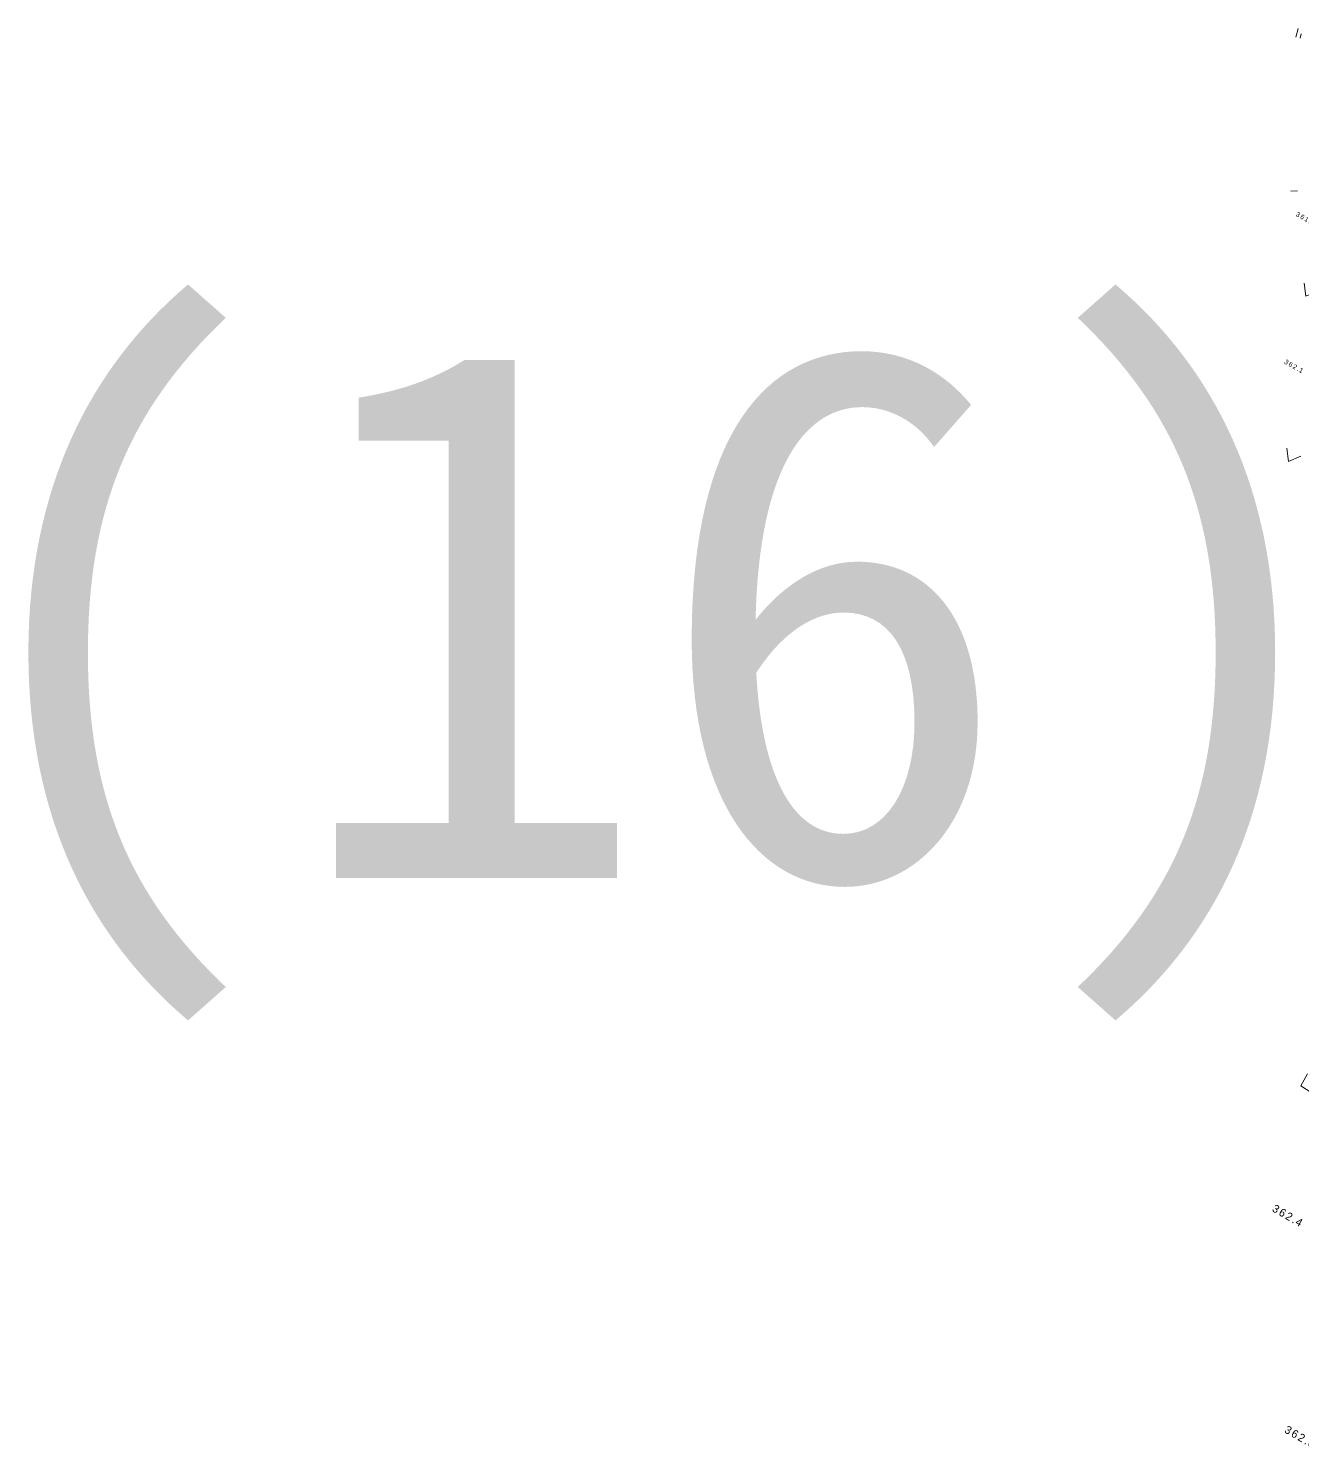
# Model space of a CAD drawing. Header units: millimetres. Extents: x -2078669 to -1085629, y -5987148 to 310365.
# Drawn here: x -2078669 to -1839782, y -5971699 to -5705659 of the extents above; entities that cross this region are included whole.
import ezdxf
from ezdxf.enums import TextEntityAlignment as Align

# ---------------------------------------------------------------- set-up
doc = ezdxf.new("R2010")
doc.units = ezdxf.units.MM
doc.header["$LTSCALE"] = 500
doc.layers.add('D-BGD', color=7, linetype='Continuous', lineweight=13)
doc.layers.add('D-STR-TXT', color=7, linetype='Continuous', lineweight=13)
doc.styles.add('MS ゴシック', font='MS Gothic.ttf')
doc.styles.add('Style-WORKING', font='WORKING.shx')

# ---------------------------------------------------------------- blocks, each defined once
blk = doc.blocks.new('M6313')
at = {"layer": 'D-BGD', "flags": 128}
blk.add_lwpolyline([(-1.5, 1), (0, -1), (1.5, 1)], dxfattribs=at)

msp = doc.modelspace()

# ---------------------------------------------------------------- linework, layer by layer
at = {"layer": 'D-BGD', "linetype": 'Continuous'}
for p, q in [((-1841071.1, -5707293.7), (-1840623.7, -5705658.7)), ((-1840246.5, -5707484), (-1840027.3, -5706682.9)), ((-1840735.4, -5736104.9, 362803), (-1841982.1, -5736196.8, 362806))]:
    msp.add_line(p, q, dxfattribs=at)
msp.add_lwpolyline([(-1838854.7, -5901624.1), (-1840113, -5903859.4), (-1837969.8, -5905267.8)], dxfattribs=at)

# ---------------------------------------------------------------- block references
at = {"layer": 'D-BGD', "linetype": 'Continuous', "lineweight": 9, "xscale": 1000, "yscale": 1000, "zscale": 1000, "rotation": 330.1091246385173}
for p in [(-1838678.8, -5755007.2), (-1841937.4, -5785990.4)]:
    msp.add_blockref('M6313', p, dxfattribs=at)

# ---------------------------------------------------------------- texts
at = {"layer": 'D-BGD', "linetype": 'Continuous', "attachment_point": 7, "rotation": 330.109125, "line_spacing_factor": 0.722892, "style": 'Style-WORKING'}
for s, insert, char_height in [('\\T1.319;361.9', (-1841151.9, -5740774.5, 361903), 900), ('\\T1.315;362.1', (-1843335.4, -5768431.1), 900), ('\\T1.281;362.4', (-1845648.7, -5927334.5), 1500), ('\\T1.287;362.6', (-1843338.6, -5968801.5), 1500)]:
    msp.add_mtext(s, dxfattribs=dict(at, insert=insert, char_height=char_height))
at = {"layer": 'D-STR-TXT', "style": 'MS ゴシック'}
msp.add_text('(16)', height=100000, dxfattribs=at).set_placement((-1961798.3, -5814952.3, -355000), align=Align.MIDDLE_CENTER)

doc.saveas('drawing.dxf')
